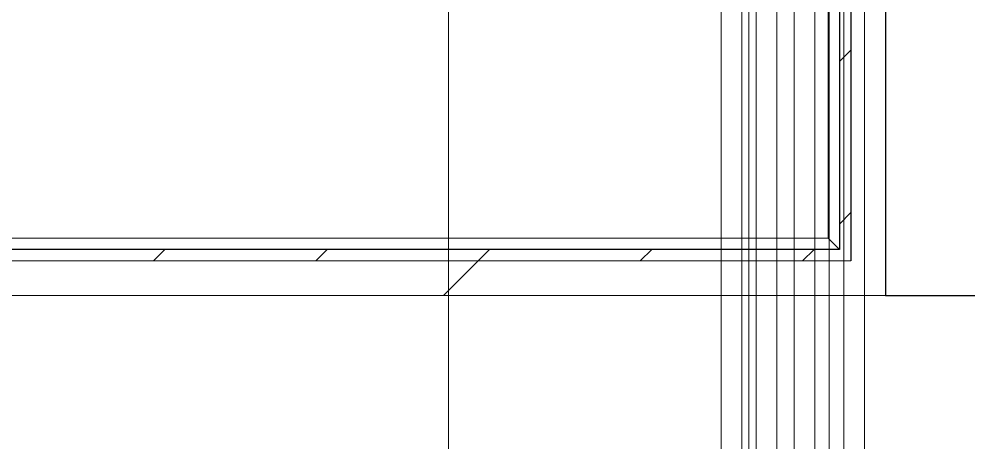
# Model space of a CAD drawing. Header units: millimetres. Extents: x -88595 to 880822, y -1054509 to -148035.
# Drawn here: x 297676.1 to 298089.6, y -274120.7 to -273936.6 of the extents above; entities that cross this region are included whole.
import ezdxf

# ---------------------------------------------------------------- set-up
doc = ezdxf.new("R2010")
doc.units = ezdxf.units.MM
doc.linetypes.add('ADSK_Линия сетки', pattern=[25, 20, -2.5, 0, -2.5])
for name, color, linetype, lineweight in [('Изоляция', 7, 'Continuous', 18), ('Оборудование', 7, 'Continuous', 18), ('Ограждение', 7, 'Continuous', 9), ('Оси', 7, 'Continuous', 9), ('Стены внутренние', 7, 'Continuous', 18), ('Стены наружные', 7, 'Continuous', 18), ('Стены штриховка', 7, 'Continuous', 9), ('Трубопровод', 7, 'Continuous', 18)]:
    doc.layers.add(name, color=color, linetype=linetype, lineweight=lineweight)

# ---------------------------------------------------------------- blocks, each defined once
blk = doc.blocks.new('2 этаж')
at = {"layer": 'Ограждение'}
for p, q in [((327362.84, 659556.51), (327362.84, 653776.51)), ((327362.84, 653776.51), (321602.5, 653776.51)), ((327362.84, 653776.51), (327367.84, 653771.51))]:
    blk.add_line(p, q, dxfattribs=at)
at = {"layer": 'Оси', "linetype": 'ADSK_Линия сетки', "ltscale": 100}
blk.add_line((327197.5, 697307.15), (327197.5, 631330.37), dxfattribs=at)
at = {"layer": 'Стены внутренние'}
blk.add_line((327387.84, 653751.51), (324092.5, 653751.51), dxfattribs=at)
at = {"layer": 'Стены наружные', "lineweight": 30}
for p, q in [((327387.84, 659581.51), (327387.84, 653751.51)), ((327372.84, 659576.51), (327372.84, 653766.51)), ((327367.84, 659571.51), (327367.84, 653771.51)), ((327367.84, 653771.51), (321602.5, 653771.51)), ((327387.84, 653751.51), (327522.84, 653751.51))]:
    blk.add_line(p, q, dxfattribs=at)
at = {"layer": 'Стены наружные', "linetype": 'Continuous', "lineweight": 9}
for p, q in [((327367.84, 653853.28), (327372.84, 653858.28)), ((327367.84, 653782.57), (327372.84, 653787.57)), ((327068.93, 653766.51), (327073.93, 653771.51)), ((327139.64, 653766.51), (327144.64, 653771.51)), ((327210.35, 653766.51), (327215.35, 653771.51)), ((327281.06, 653766.51), (327286.06, 653771.51)), ((327351.77, 653766.51), (327356.77, 653771.51)), ((327195.35, 653751.51), (327210.35, 653766.51))]:
    blk.add_line(p, q, dxfattribs=at)
at = {"layer": 'Стены штриховка'}
blk.add_line((327372.84, 653766.51), (321602.5, 653766.51), dxfattribs=at)

msp = doc.modelspace()

# ---------------------------------------------------------------- linework, layer by layer
at = {"layer": 'Изоляция', "color": 134, "true_color": 0x00a6a6}
for p, q in [((298013.8, -274515.46), (298013.8, -273705.19)), ((298044.5, -274515.46), (298044.5, -273705.19))]:
    msp.add_line(p, q, dxfattribs=at)
at = {"layer": 'Изоляция', "color": 190, "true_color": 0x8000ff}
for p, q in [((297981.97, -274501.34), (297981.97, -273789.32)), ((298006.32, -274501.34), (298006.32, -273789.32))]:
    msp.add_line(p, q, dxfattribs=at)
at = {"layer": 'Трубопровод', "color": 134, "linetype": 'Continuous', "true_color": 0x00a6a6}
for p, q in [((298022.8, -273705.19), (298022.8, -274515.46)), ((298035.5, -274515.46), (298035.5, -273705.19))]:
    msp.add_line(p, q, dxfattribs=at)
at = {"layer": 'Трубопровод', "color": 134, "true_color": 0x00a6a6}
msp.add_line((298029.15, -274515.46), (298029.15, -273705.19), dxfattribs=at)
msp.add_line((298029.15, -274515.46), (298029.15, -273705.19), dxfattribs=at)
at = {"layer": 'Трубопровод', "color": 190, "linetype": 'Continuous', "true_color": 0x8000ff}
for p, q in [((297990.97, -273789.32), (297990.97, -274501.34)), ((297997.32, -274501.34), (297997.32, -273789.32))]:
    msp.add_line(p, q, dxfattribs=at)
at = {"layer": 'Трубопровод', "color": 190, "true_color": 0x8000ff}
msp.add_line((297994.15, -274501.34), (297994.15, -273789.32), dxfattribs=at)
msp.add_line((297994.15, -274501.34), (297994.15, -273789.32), dxfattribs=at)

# ---------------------------------------------------------------- block references
at = {"layer": 'Оборудование', "color": 5, "true_color": 0x0000ff}
msp.add_blockref('2 этаж', (-29334.25, -927808.44), dxfattribs=at)

doc.saveas('drawing.dxf')
